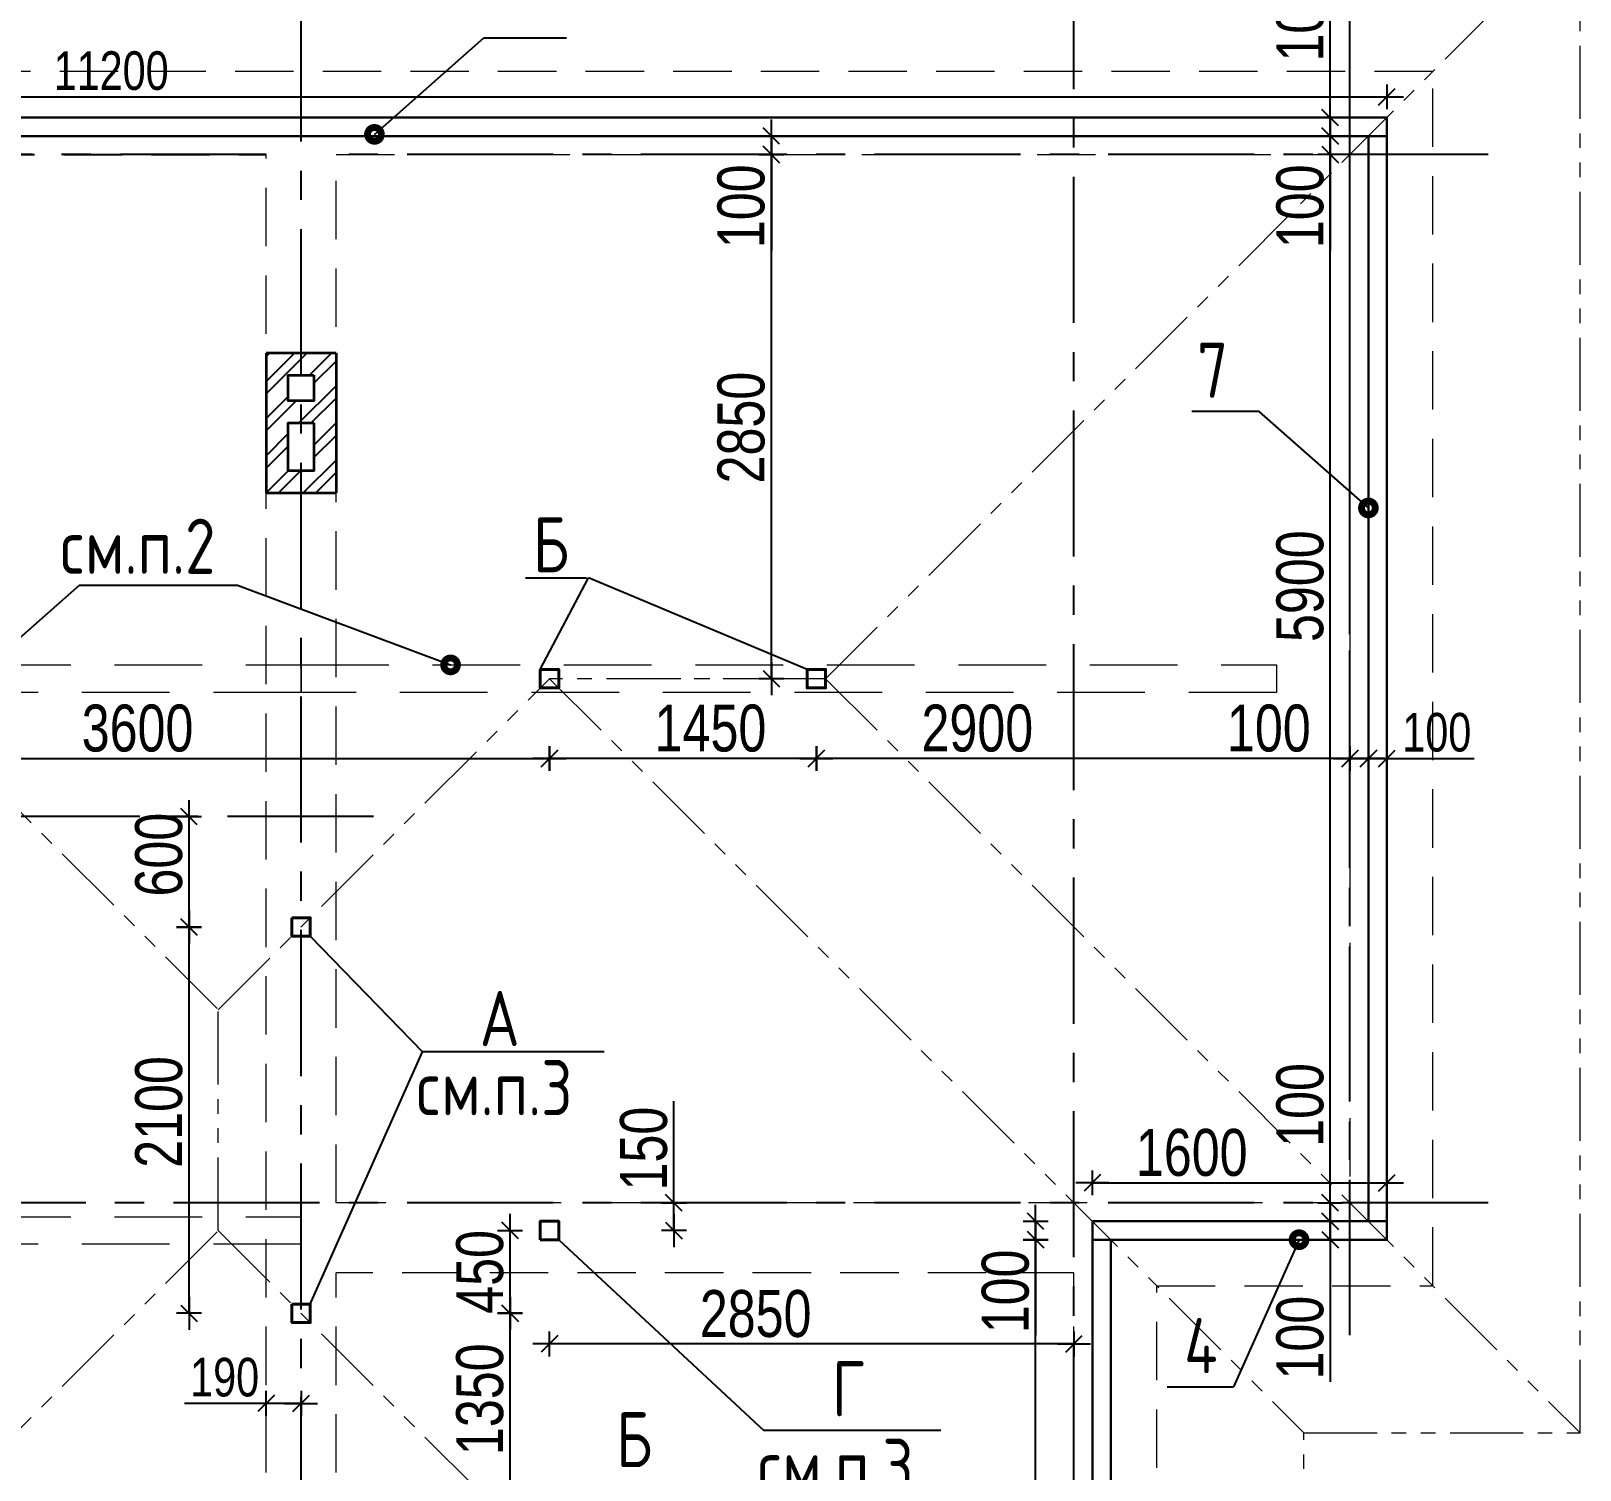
# Model space of a CAD drawing. Extents: x -12289450 to -10763036, y -7834513 to -6150123.
# Drawn here: x -11025857 to -11017439, y -7684269 to -7676446 of the extents above; entities that cross this region are included whole.
import ezdxf

# ---------------------------------------------------------------- set-up
doc = ezdxf.new("R2010")
doc.units = 0
doc.header["$LTSCALE"] = 25
doc.header["$PDMODE"] = 35
for name, pattern in [('CENTER', [50.8, 31.75, -6.35, 6.35, -6.35]), ('HIDDEN', [9.525, 6.35, -3.175]), ('HIDDEN2', [4.7625, 3.175, -1.5875]), ('PHANTOM2', [31.75, 15.875, -3.175, 3.175, -3.175, 3.175, -3.175])]:
    doc.linetypes.add(name, pattern=pattern)
doc.layers.get('DefPoints').update_dxf_attribs({"color": 10, "lineweight": 30})
for name, color, linetype in [('001-ПЕРЕГОРОДКИ', 5, 'Continuous'), ('005-РАЗМЕРЫ', 252, 'Continuous'), ('008-ШТРИХОВКА', 252, 'Continuous'), ('014-ОСИ', 251, 'CENTER'), ('Крыши', 7, 'Continuous'), ('Примечания', 7, 'Continuous')]:
    doc.layers.add(name, color=color, linetype=linetype)
doc.layers.add('СТЕНЫ', color=5, linetype='Continuous', lineweight=40)
doc.layers.add('тонкий', color=114, linetype='Continuous', lineweight=20)
doc.styles.add('GOST 2.304', font='cs_gost2304.shx')
doc.styles.add('TXT0', font='txt', dxfattribs={"width": 0.8})
doc.dimstyles.new('Копия(5) РАЗМЕРЫ', dxfattribs={"dimscale": 30, "dimtxt": 7, "dimasz": 0.15, "dimexe": 0, "dimexo": 0, "dimgap": 1.2, "dimtad": 1, "dimdec": 0, "dimzin": 0, "dimdsep": 46, "dimtxsty": 'TXT0', "dimblk1": 'A8MITTA', "dimblk2": 'A8MITTA', "dimsah": 1, "dimcen": 2, "dimse1": 1, "dimse2": 1, "dimadec": 0, "dimazin": 0, "dimtp": 6, "dimtm": 6, "dimtfac": 1, "dimtdec": 0, "dimtofl": 0, "dimtmove": 0, "dimatfit": 3, "dimldrblk": 'A8MITTA', "dimfxl": 0, "dimtolj": 1, "dimtzin": 0, "dimarcsym": 0})
doc.dimstyles.new('РАЗМЕРЫ', dxfattribs={"dimscale": 30, "dimtxt": 8.5, "dimasz": 0.15, "dimexe": 0, "dimexo": 0, "dimgap": 1.2, "dimtad": 1, "dimdec": 0, "dimzin": 0, "dimdsep": 46, "dimtxsty": 'TXT0', "dimblk1": 'A8MITTA', "dimblk2": 'A8MITTA', "dimsah": 1, "dimcen": 2, "dimse1": 1, "dimse2": 1, "dimadec": 0, "dimazin": 0, "dimtp": 6, "dimtm": 6, "dimtfac": 1, "dimtdec": 0, "dimtofl": 0, "dimtmove": 0, "dimatfit": 3, "dimldrblk": 'A8MITTA', "dimfxl": 0, "dimtolj": 1, "dimtzin": 0, "dimarcsym": 0})

# ---------------------------------------------------------------- blocks, each defined once
blk = doc.blocks.new('A8MITTA', base_point=(3180, 3140))
for p, q in [((3170, 3130), (3190, 3150)), ((3180, 3155), (3180, 3125)), ((3160, 3140), (3200, 3140))]:
    blk.add_line(p, q)
blk = doc.blocks.new('*D725')
at = {"layer": '005-РАЗМЕРЫ', "color": 0, "lineweight": -2, "ltscale": 1.2, "transparency": 16777216}
blk.add_line((-11024998.1, -7681312.7), (-11024998.1, -7680721.7), dxfattribs=at)
at = {"layer": 'DefPoints', "color": 0, "ltscale": 1.2, "transparency": 16777216}
for p in [(-11024998.1, -7680717.2), (-11024656.3, -7680717.2), (-11024706.3, -7681317.2)]:
    blk.add_point(p, dxfattribs=at)
at = {"layer": '005-РАЗМЕРЫ', "color": 0, "lineweight": -2, "ltscale": 1.2, "transparency": 16777216, "xscale": 4.5, "yscale": 4.5, "zscale": 4.5}
for p, rotation in [((-11024998.1, -7680717.2), 90), ((-11024998.1, -7681317.2), 270)]:
    blk.add_blockref('A8MITTA', p, dxfattribs=dict(at, rotation=rotation))
at = {"layer": '005-РАЗМЕРЫ', "color": 0, "ltscale": 1.2, "transparency": 16777216, "insert": (-11025161.6, -7680923.9), "char_height": 255, "attachment_point": 5, "rotation": 90, "style": 'TXT0'}
blk.add_mtext('\\A1;600', dxfattribs=at)
blk = doc.blocks.new('*D726')
at = {"layer": '005-РАЗМЕРЫ', "color": 0, "lineweight": -2, "ltscale": 1.2, "transparency": 16777216}
blk.add_line((-11021593.8, -7680400.8), (-11023034.8, -7680400.8), dxfattribs=at)
at = {"layer": 'DefPoints', "color": 0, "ltscale": 1.2, "transparency": 16777216}
for p in [(-11023039.3, -7680017.2), (-11021589.3, -7680017.2), (-11023039.3, -7680400.8)]:
    blk.add_point(p, dxfattribs=at)
at = {"layer": '005-РАЗМЕРЫ', "color": 0, "lineweight": -2, "ltscale": 1.2, "transparency": 16777216, "xscale": 4.5, "yscale": 4.5, "zscale": 4.5, "rotation": 180}
blk.add_blockref('A8MITTA', (-11023039.3, -7680400.8), dxfattribs=at)
at = {"layer": '005-РАЗМЕРЫ', "color": 0, "lineweight": -2, "ltscale": 1.2, "transparency": 16777216, "xscale": 4.5, "yscale": 4.5, "zscale": 4.5}
blk.add_blockref('A8MITTA', (-11021589.3, -7680400.8), dxfattribs=at)
at = {"layer": '005-РАЗМЕРЫ', "color": 0, "ltscale": 1.2, "transparency": 16777216, "insert": (-11022164.5, -7680237.3), "char_height": 255, "attachment_point": 5, "style": 'TXT0'}
blk.add_mtext('\\A1;1450', dxfattribs=at)
blk = doc.blocks.new('*D727')
at = {"layer": '005-РАЗМЕРЫ', "color": 0, "lineweight": -2, "ltscale": 1.2, "transparency": 16777216}
blk.add_line((-11024998.1, -7683412.7), (-11024998.1, -7681321.7), dxfattribs=at)
at = {"layer": 'DefPoints', "color": 0, "ltscale": 1.2, "transparency": 16777216}
for p in [(-11024998.1, -7681317.2), (-11024606.3, -7681317.2), (-11024606.3, -7683417.2)]:
    blk.add_point(p, dxfattribs=at)
at = {"layer": '005-РАЗМЕРЫ', "color": 0, "lineweight": -2, "ltscale": 1.2, "transparency": 16777216, "xscale": 4.5, "yscale": 4.5, "zscale": 4.5}
for p, rotation in [((-11024998.1, -7681317.2), 90), ((-11024998.1, -7683417.2), 270)]:
    blk.add_blockref('A8MITTA', p, dxfattribs=dict(at, rotation=rotation))
at = {"layer": '005-РАЗМЕРЫ', "color": 0, "ltscale": 1.2, "transparency": 16777216, "insert": (-11025161.6, -7682322.9), "char_height": 255, "attachment_point": 5, "rotation": 90, "style": 'TXT0'}
blk.add_mtext('\\A1;2100', dxfattribs=at)
blk = doc.blocks.new('*D730')
at = {"layer": '005-РАЗМЕРЫ', "color": 0, "lineweight": -2, "ltscale": 1.2, "transparency": 16777216}
blk.add_line((-11021833.8, -7679962.7), (-11021833.8, -7677121.7), dxfattribs=at)
at = {"layer": 'DefPoints', "color": 0, "ltscale": 1.2, "transparency": 16777216}
for p in [(-11021833.8, -7677117.2), (-11021711.8, -7677117.2), (-11021711.8, -7679967.2)]:
    blk.add_point(p, dxfattribs=at)
at = {"layer": '005-РАЗМЕРЫ', "color": 0, "lineweight": -2, "ltscale": 1.2, "transparency": 16777216, "xscale": 4.5, "yscale": 4.5, "zscale": 4.5}
for p, rotation in [((-11021833.8, -7677117.2), 90), ((-11021833.8, -7679967.2), 270)]:
    blk.add_blockref('A8MITTA', p, dxfattribs=dict(at, rotation=rotation))
at = {"layer": '005-РАЗМЕРЫ', "color": 0, "ltscale": 1.2, "transparency": 16777216, "insert": (-11021997.3, -7678602.2), "char_height": 255, "attachment_point": 5, "rotation": 90, "style": 'TXT0'}
blk.add_mtext('\\A1;2850', dxfattribs=at)
blk = doc.blocks.new('*D750')
at = {"layer": '005-РАЗМЕРЫ', "color": 0, "lineweight": -2, "ltscale": 1.2, "transparency": 16777216}
blk.add_line((-11018693.8, -7680400.8), (-11021584.8, -7680400.8), dxfattribs=at)
at = {"layer": 'DefPoints', "color": 0, "ltscale": 1.2, "transparency": 16777216}
for p in [(-11021589.3, -7680017.2), (-11018689.3, -7680017.2), (-11021589.3, -7680400.8)]:
    blk.add_point(p, dxfattribs=at)
at = {"layer": '005-РАЗМЕРЫ', "color": 0, "lineweight": -2, "ltscale": 1.2, "transparency": 16777216, "xscale": 4.5, "yscale": 4.5, "zscale": 4.5, "rotation": 180}
blk.add_blockref('A8MITTA', (-11021589.3, -7680400.8), dxfattribs=at)
at = {"layer": '005-РАЗМЕРЫ', "color": 0, "lineweight": -2, "ltscale": 1.2, "transparency": 16777216, "xscale": 4.5, "yscale": 4.5, "zscale": 4.5}
blk.add_blockref('A8MITTA', (-11018689.3, -7680400.8), dxfattribs=at)
at = {"layer": '005-РАЗМЕРЫ', "color": 0, "ltscale": 1.2, "transparency": 16777216, "insert": (-11020714.5, -7680237.3), "char_height": 255, "attachment_point": 5, "style": 'TXT0'}
blk.add_mtext('\\A1;2900', dxfattribs=at)
blk = doc.blocks.new('*D752')
at = {"layer": '005-РАЗМЕРЫ', "color": 0, "lineweight": -2, "ltscale": 1.2, "transparency": 16777216}
for p, q in [((-11024579.3, -7683906.8), (-11025022.6, -7683906.8)), ((-11024393.8, -7683906.8), (-11024574.8, -7683906.8))]:
    blk.add_line(p, q, dxfattribs=at)
at = {"layer": 'DefPoints', "color": 0, "ltscale": 1.2, "transparency": 16777216}
for p in [(-11024579.3, -7683467.2), (-11024389.3, -7683467.2), (-11024579.3, -7683906.8)]:
    blk.add_point(p, dxfattribs=at)
at = {"layer": '005-РАЗМЕРЫ', "color": 0, "lineweight": -2, "ltscale": 1.2, "transparency": 16777216, "xscale": 4.5, "yscale": 4.5, "zscale": 4.5, "rotation": 180}
blk.add_blockref('A8MITTA', (-11024579.3, -7683906.8), dxfattribs=at)
at = {"layer": '005-РАЗМЕРЫ', "color": 0, "lineweight": -2, "ltscale": 1.2, "transparency": 16777216, "xscale": 4.5, "yscale": 4.5, "zscale": 4.5}
blk.add_blockref('A8MITTA', (-11024389.3, -7683906.8), dxfattribs=at)
at = {"layer": '005-РАЗМЕРЫ', "color": 0, "ltscale": 1.2, "transparency": 16777216, "insert": (-11024804.6, -7683765.8), "char_height": 210, "attachment_point": 5, "style": 'TXT0'}
blk.add_mtext('\\A1;190', dxfattribs=at)
blk = doc.blocks.new('*D755')
at = {"layer": '005-РАЗМЕРЫ', "color": 0, "lineweight": -2, "ltscale": 1.2, "transparency": 16777216}
blk.add_line((-11029684.8, -7676803.9), (-11018493.8, -7676803.9), dxfattribs=at)
at = {"layer": 'DefPoints', "color": 0, "ltscale": 1.2, "transparency": 16777216}
for p in [(-11018489.3, -7676803.9), (-11029689.3, -7677217.6), (-11018489.3, -7677217.6)]:
    blk.add_point(p, dxfattribs=at)
at = {"layer": '005-РАЗМЕРЫ', "color": 0, "lineweight": -2, "ltscale": 1.2, "transparency": 16777216, "xscale": 4.5, "yscale": 4.5, "zscale": 4.5, "rotation": 180}
blk.add_blockref('A8MITTA', (-11029689.3, -7676803.9), dxfattribs=at)
at = {"layer": '005-РАЗМЕРЫ', "color": 0, "lineweight": -2, "ltscale": 1.2, "transparency": 16777216, "xscale": 4.5, "yscale": 4.5, "zscale": 4.5}
blk.add_blockref('A8MITTA', (-11018489.3, -7676803.9), dxfattribs=at)
at = {"layer": '005-РАЗМЕРЫ', "color": 0, "ltscale": 1.2, "transparency": 16777216, "insert": (-11025421.2, -7676662.9), "char_height": 210, "attachment_point": 5, "style": 'TXT0'}
blk.add_mtext('\\A1;11200', dxfattribs=at)
blk = doc.blocks.new('*D770')
at = {"layer": '005-РАЗМЕРЫ', "color": 0, "lineweight": -2, "ltscale": 1.2, "transparency": 16777216}
blk.add_line((-11020397.5, -7687712.7), (-11020397.5, -7683021.7), dxfattribs=at)
at = {"layer": 'DefPoints', "color": 0, "ltscale": 1.2, "transparency": 16777216}
for p in [(-11020397.5, -7683017.2), (-11019989.3, -7683017.2), (-11019989.3, -7687717.2)]:
    blk.add_point(p, dxfattribs=at)
at = {"layer": '005-РАЗМЕРЫ', "color": 0, "lineweight": -2, "ltscale": 1.2, "transparency": 16777216, "xscale": 4.5, "yscale": 4.5, "zscale": 4.5}
for p, rotation in [((-11020397.5, -7683017.2), 90), ((-11020397.5, -7687717.2), 270)]:
    blk.add_blockref('A8MITTA', p, dxfattribs=dict(at, rotation=rotation))
at = {"layer": '005-РАЗМЕРЫ', "color": 0, "ltscale": 1.2, "transparency": 16777216, "insert": (-11020561, -7686579.1), "char_height": 255, "attachment_point": 5, "rotation": 90, "style": 'TXT0'}
blk.add_mtext('\\A1;4700', dxfattribs=at)
blk = doc.blocks.new('*D771')
at = {"layer": '005-РАЗМЕРЫ', "color": 0, "lineweight": -2, "ltscale": 1.2, "transparency": 16777216}
for p, q in [((-11020397.5, -7682921.7), (-11020397.5, -7683012.7)), ((-11020397.5, -7683017.2), (-11020397.5, -7683538.3))]:
    blk.add_line(p, q, dxfattribs=at)
at = {"layer": 'DefPoints', "color": 0, "ltscale": 1.2, "transparency": 16777216}
for p in [(-11020537.3, -7682917.2), (-11020397.5, -7682917.2), (-11020537.3, -7683017.2)]:
    blk.add_point(p, dxfattribs=at)
at = {"layer": '005-РАЗМЕРЫ', "color": 0, "lineweight": -2, "ltscale": 1.2, "transparency": 16777216, "xscale": 4.5, "yscale": 4.5, "zscale": 4.5}
for p, rotation in [((-11020397.5, -7682917.2), 90), ((-11020397.5, -7683017.2), 270)]:
    blk.add_blockref('A8MITTA', p, dxfattribs=dict(at, rotation=rotation))
at = {"layer": '005-РАЗМЕРЫ', "color": 0, "ltscale": 1.2, "transparency": 16777216, "insert": (-11020561, -7683298.3), "char_height": 255, "attachment_point": 5, "rotation": 90, "style": 'TXT0'}
blk.add_mtext('\\A1;100', dxfattribs=at)
blk = doc.blocks.new('*D772')
at = {"layer": '005-РАЗМЕРЫ', "color": 0, "lineweight": -2, "ltscale": 1.2, "transparency": 16777216}
blk.add_line((-11020084.8, -7682707.8), (-11018493.8, -7682707.8), dxfattribs=at)
at = {"layer": 'DefPoints', "color": 0, "ltscale": 1.2, "transparency": 16777216}
for p in [(-11018489.3, -7682707.8), (-11020089.3, -7682917.2), (-11018489.3, -7682917.2)]:
    blk.add_point(p, dxfattribs=at)
at = {"layer": '005-РАЗМЕРЫ', "color": 0, "lineweight": -2, "ltscale": 1.2, "transparency": 16777216, "xscale": 4.5, "yscale": 4.5, "zscale": 4.5, "rotation": 180}
blk.add_blockref('A8MITTA', (-11020089.3, -7682707.8), dxfattribs=at)
at = {"layer": '005-РАЗМЕРЫ', "color": 0, "lineweight": -2, "ltscale": 1.2, "transparency": 16777216, "xscale": 4.5, "yscale": 4.5, "zscale": 4.5}
blk.add_blockref('A8MITTA', (-11018489.3, -7682707.8), dxfattribs=at)
at = {"layer": '005-РАЗМЕРЫ', "color": 0, "ltscale": 1.2, "transparency": 16777216, "insert": (-11019549.2, -7682544.3), "char_height": 255, "attachment_point": 5, "style": 'TXT0'}
blk.add_mtext('\\A1;1600', dxfattribs=at)
blk = doc.blocks.new('*D773')
at = {"layer": '005-РАЗМЕРЫ', "color": 0, "lineweight": -2, "ltscale": 1.2, "transparency": 16777216}
for p, q in [((-11018796.7, -7682817.2), (-11018796.7, -7682044.7)), ((-11018796.7, -7682912.7), (-11018796.7, -7682821.7))]:
    blk.add_line(p, q, dxfattribs=at)
at = {"layer": 'DefPoints', "color": 0, "ltscale": 1.2, "transparency": 16777216}
for p in [(-11018905.2, -7682817.2), (-11018796.7, -7682817.2), (-11018905.2, -7682917.2)]:
    blk.add_point(p, dxfattribs=at)
at = {"layer": '005-РАЗМЕРЫ', "color": 0, "lineweight": -2, "ltscale": 1.2, "transparency": 16777216, "xscale": 4.5, "yscale": 4.5, "zscale": 4.5}
for p, rotation in [((-11018796.7, -7682817.2), 90), ((-11018796.7, -7682917.2), 270)]:
    blk.add_blockref('A8MITTA', p, dxfattribs=dict(at, rotation=rotation))
at = {"layer": '005-РАЗМЕРЫ', "color": 0, "ltscale": 1.2, "transparency": 16777216, "insert": (-11018960.2, -7682284.7), "char_height": 255, "attachment_point": 5, "rotation": 90, "style": 'TXT0'}
blk.add_mtext('\\A1;100', dxfattribs=at)
blk = doc.blocks.new('*D774')
at = {"layer": '005-РАЗМЕРЫ', "color": 0, "lineweight": -2, "ltscale": 1.2, "transparency": 16777216}
for p, q in [((-11018796.7, -7682921.7), (-11018796.7, -7683012.7)), ((-11018796.7, -7683017.2), (-11018796.7, -7683789.7))]:
    blk.add_line(p, q, dxfattribs=at)
at = {"layer": 'DefPoints', "color": 0, "ltscale": 1.2, "transparency": 16777216}
for p in [(-11018905.2, -7682917.2), (-11018905.2, -7683017.2), (-11018796.7, -7683017.2)]:
    blk.add_point(p, dxfattribs=at)
at = {"layer": '005-РАЗМЕРЫ', "color": 0, "lineweight": -2, "ltscale": 1.2, "transparency": 16777216, "xscale": 4.5, "yscale": 4.5, "zscale": 4.5}
for p, rotation in [((-11018796.7, -7682917.2), 90), ((-11018796.7, -7683017.2), 270)]:
    blk.add_blockref('A8MITTA', p, dxfattribs=dict(at, rotation=rotation))
at = {"layer": '005-РАЗМЕРЫ', "color": 0, "ltscale": 1.2, "transparency": 16777216, "insert": (-11018960.2, -7683549.7), "char_height": 255, "attachment_point": 5, "rotation": 90, "style": 'TXT0'}
blk.add_mtext('\\A1;100', dxfattribs=at)
blk = doc.blocks.new('*D775')
at = {"layer": '005-РАЗМЕРЫ', "color": 0, "lineweight": -2, "ltscale": 1.2, "transparency": 16777216}
blk.add_line((-11018796.7, -7682912.7), (-11018796.7, -7677021.7), dxfattribs=at)
at = {"layer": 'DefPoints', "color": 0, "ltscale": 1.2, "transparency": 16777216}
for p in [(-11018796.7, -7677017.2), (-11018589.3, -7677017.2), (-11018589.3, -7682917.2)]:
    blk.add_point(p, dxfattribs=at)
at = {"layer": '005-РАЗМЕРЫ', "color": 0, "lineweight": -2, "ltscale": 1.2, "transparency": 16777216, "xscale": 4.5, "yscale": 4.5, "zscale": 4.5}
for p, rotation in [((-11018796.7, -7677017.2), 90), ((-11018796.7, -7682917.2), 270)]:
    blk.add_blockref('A8MITTA', p, dxfattribs=dict(at, rotation=rotation))
at = {"layer": '005-РАЗМЕРЫ', "color": 0, "ltscale": 1.2, "transparency": 16777216, "insert": (-11018960.2, -7679464.3), "char_height": 255, "attachment_point": 5, "rotation": 90, "style": 'TXT0'}
blk.add_mtext('\\A1;5900', dxfattribs=at)
blk = doc.blocks.new('*D777')
at = {"layer": '005-РАЗМЕРЫ', "color": 0, "lineweight": -2, "ltscale": 1.2, "transparency": 16777216}
for p, q in [((-11018796.7, -7677021.7), (-11018796.7, -7677112.7)), ((-11018796.7, -7677117.2), (-11018796.7, -7677639.1))]:
    blk.add_line(p, q, dxfattribs=at)
at = {"layer": 'DefPoints', "color": 0, "ltscale": 1.2, "transparency": 16777216}
for p in [(-11018905.2, -7677017.2), (-11018905.2, -7677117.2), (-11018796.7, -7677117.2)]:
    blk.add_point(p, dxfattribs=at)
at = {"layer": '005-РАЗМЕРЫ', "color": 0, "lineweight": -2, "ltscale": 1.2, "transparency": 16777216, "xscale": 4.5, "yscale": 4.5, "zscale": 4.5}
for p, rotation in [((-11018796.7, -7677017.2), 90), ((-11018796.7, -7677117.2), 270)]:
    blk.add_blockref('A8MITTA', p, dxfattribs=dict(at, rotation=rotation))
at = {"layer": '005-РАЗМЕРЫ', "color": 0, "ltscale": 1.2, "transparency": 16777216, "insert": (-11018960.2, -7677399.1), "char_height": 255, "attachment_point": 5, "rotation": 90, "style": 'TXT0'}
blk.add_mtext('\\A1;100', dxfattribs=at)
blk = doc.blocks.new('*D776')
at = {"layer": '005-РАЗМЕРЫ', "color": 0, "lineweight": -2, "ltscale": 1.2, "transparency": 16777216}
for p, q in [((-11018796.7, -7676917.2), (-11018796.7, -7676144.7)), ((-11018796.7, -7677012.7), (-11018796.7, -7676921.7))]:
    blk.add_line(p, q, dxfattribs=at)
at = {"layer": 'DefPoints', "color": 0, "ltscale": 1.2, "transparency": 16777216}
for p in [(-11018905.2, -7676917.2), (-11018796.7, -7676917.2), (-11018905.2, -7677017.2)]:
    blk.add_point(p, dxfattribs=at)
at = {"layer": '005-РАЗМЕРЫ', "color": 0, "lineweight": -2, "ltscale": 1.2, "transparency": 16777216, "xscale": 4.5, "yscale": 4.5, "zscale": 4.5}
for p, rotation in [((-11018796.7, -7676917.2), 90), ((-11018796.7, -7677017.2), 270)]:
    blk.add_blockref('A8MITTA', p, dxfattribs=dict(at, rotation=rotation))
at = {"layer": '005-РАЗМЕРЫ', "color": 0, "ltscale": 1.2, "transparency": 16777216, "insert": (-11018960.2, -7676384.7), "char_height": 255, "attachment_point": 5, "rotation": 90, "style": 'TXT0'}
blk.add_mtext('\\A1;100', dxfattribs=at)
blk = doc.blocks.new('*D778')
at = {"layer": '005-РАЗМЕРЫ', "color": 0, "lineweight": -2, "ltscale": 1.2, "transparency": 16777216}
for p, q in [((-11018689.3, -7680400.8), (-11019370.2, -7680400.8)), ((-11018593.8, -7680400.8), (-11018684.8, -7680400.8))]:
    blk.add_line(p, q, dxfattribs=at)
at = {"layer": 'DefPoints', "color": 0, "ltscale": 1.2, "transparency": 16777216}
for p in [(-11018689.3, -7680251.8), (-11018589.3, -7680251.8), (-11018589.3, -7680400.8)]:
    blk.add_point(p, dxfattribs=at)
at = {"layer": '005-РАЗМЕРЫ', "color": 0, "lineweight": -2, "ltscale": 1.2, "transparency": 16777216, "xscale": 4.5, "yscale": 4.5, "zscale": 4.5, "rotation": 180}
blk.add_blockref('A8MITTA', (-11018689.3, -7680400.8), dxfattribs=at)
at = {"layer": '005-РАЗМЕРЫ', "color": 0, "lineweight": -2, "ltscale": 1.2, "transparency": 16777216, "xscale": 4.5, "yscale": 4.5, "zscale": 4.5}
blk.add_blockref('A8MITTA', (-11018589.3, -7680400.8), dxfattribs=at)
at = {"layer": '005-РАЗМЕРЫ', "color": 0, "ltscale": 1.2, "transparency": 16777216, "insert": (-11019130.2, -7680237.3), "char_height": 255, "attachment_point": 5, "style": 'TXT0'}
blk.add_mtext('\\A1;100', dxfattribs=at)
blk = doc.blocks.new('*D779')
at = {"layer": '005-РАЗМЕРЫ', "color": 0, "lineweight": -2, "ltscale": 1.2, "transparency": 16777216}
for p, q in [((-11018584.8, -7680400.8), (-11018493.8, -7680400.8)), ((-11018489.3, -7680400.8), (-11018013.7, -7680400.8))]:
    blk.add_line(p, q, dxfattribs=at)
at = {"layer": 'DefPoints', "color": 0, "ltscale": 1.2, "transparency": 16777216}
for p in [(-11018589.3, -7680251.8), (-11018489.3, -7680251.8), (-11018589.3, -7680400.8)]:
    blk.add_point(p, dxfattribs=at)
at = {"layer": '005-РАЗМЕРЫ', "color": 0, "lineweight": -2, "ltscale": 1.2, "transparency": 16777216, "xscale": 4.5, "yscale": 4.5, "zscale": 4.5, "rotation": 180}
blk.add_blockref('A8MITTA', (-11018589.3, -7680400.8), dxfattribs=at)
at = {"layer": '005-РАЗМЕРЫ', "color": 0, "lineweight": -2, "ltscale": 1.2, "transparency": 16777216, "xscale": 4.5, "yscale": 4.5, "zscale": 4.5}
blk.add_blockref('A8MITTA', (-11018489.3, -7680400.8), dxfattribs=at)
at = {"layer": '005-РАЗМЕРЫ', "color": 0, "ltscale": 1.2, "transparency": 16777216, "insert": (-11018217.7, -7680259.8), "char_height": 210, "attachment_point": 5, "style": 'TXT0'}
blk.add_mtext('\\A1;100', dxfattribs=at)
blk = doc.blocks.new('*D780')
at = {"layer": '005-РАЗМЕРЫ', "color": 0, "lineweight": -2, "ltscale": 1.2, "transparency": 16777216}
for p, q in [((-11021833.8, -7677021.7), (-11021833.8, -7677112.7)), ((-11021833.8, -7677117.2), (-11021833.8, -7677639.1))]:
    blk.add_line(p, q, dxfattribs=at)
at = {"layer": 'DefPoints', "color": 0, "ltscale": 1.2, "transparency": 16777216}
for p in [(-11021942.2, -7677017.2), (-11021942.2, -7677117.2), (-11021833.8, -7677117.2)]:
    blk.add_point(p, dxfattribs=at)
at = {"layer": '005-РАЗМЕРЫ', "color": 0, "lineweight": -2, "ltscale": 1.2, "transparency": 16777216, "xscale": 4.5, "yscale": 4.5, "zscale": 4.5}
for p, rotation in [((-11021833.8, -7677017.2), 90), ((-11021833.8, -7677117.2), 270)]:
    blk.add_blockref('A8MITTA', p, dxfattribs=dict(at, rotation=rotation))
at = {"layer": '005-РАЗМЕРЫ', "color": 0, "ltscale": 1.2, "transparency": 16777216, "insert": (-11021997.3, -7677399.1), "char_height": 255, "attachment_point": 5, "rotation": 90, "style": 'TXT0'}
blk.add_mtext('\\A1;100', dxfattribs=at)
blk = doc.blocks.new('*D786')
at = {"layer": '005-РАЗМЕРЫ', "color": 0, "lineweight": -2, "ltscale": 1.2, "transparency": 16777216}
blk.add_line((-11023253.7, -7684762.7), (-11023253.7, -7683421.7), dxfattribs=at)
at = {"layer": 'DefPoints', "color": 0, "ltscale": 1.2, "transparency": 16777216}
for p in [(-11024339.3, -7683417.2), (-11023253.7, -7683417.2), (-11023321.2, -7684767.2)]:
    blk.add_point(p, dxfattribs=at)
at = {"layer": '005-РАЗМЕРЫ', "color": 0, "lineweight": -2, "ltscale": 1.2, "transparency": 16777216, "xscale": 4.5, "yscale": 4.5, "zscale": 4.5}
for p, rotation in [((-11023253.7, -7683417.2), 90), ((-11023253.7, -7684767.2), 270)]:
    blk.add_blockref('A8MITTA', p, dxfattribs=dict(at, rotation=rotation))
at = {"layer": '005-РАЗМЕРЫ', "color": 0, "ltscale": 1.2, "transparency": 16777216, "insert": (-11023417.2, -7683884.3), "char_height": 255, "attachment_point": 5, "rotation": 90, "style": 'TXT0'}
blk.add_mtext('\\A1;1350', dxfattribs=at)
blk = doc.blocks.new('*D787')
at = {"layer": '005-РАЗМЕРЫ', "color": 0, "lineweight": -2, "ltscale": 1.2, "transparency": 16777216}
blk.add_line((-11026634.8, -7680400.8), (-11023043.8, -7680400.8), dxfattribs=at)
at = {"layer": 'DefPoints', "color": 0, "ltscale": 1.2, "transparency": 16777216}
for p in [(-11026639.3, -7680017.2), (-11023039.3, -7680017.2), (-11023039.3, -7680400.8)]:
    blk.add_point(p, dxfattribs=at)
at = {"layer": '005-РАЗМЕРЫ', "color": 0, "lineweight": -2, "ltscale": 1.2, "transparency": 16777216, "xscale": 4.5, "yscale": 4.5, "zscale": 4.5, "rotation": 180}
blk.add_blockref('A8MITTA', (-11026639.3, -7680400.8), dxfattribs=at)
at = {"layer": '005-РАЗМЕРЫ', "color": 0, "lineweight": -2, "ltscale": 1.2, "transparency": 16777216, "xscale": 4.5, "yscale": 4.5, "zscale": 4.5}
blk.add_blockref('A8MITTA', (-11023039.3, -7680400.8), dxfattribs=at)
at = {"layer": '005-РАЗМЕРЫ', "color": 0, "ltscale": 1.2, "transparency": 16777216, "insert": (-11025278, -7680237.3), "char_height": 255, "attachment_point": 5, "style": 'TXT0'}
blk.add_mtext('\\A1;3600', dxfattribs=at)
blk = doc.blocks.new('*D790')
at = {"layer": '005-РАЗМЕРЫ', "color": 0, "lineweight": -2, "ltscale": 1.2, "transparency": 16777216}
blk.add_line((-11023253.7, -7683412.7), (-11023253.7, -7682971.7), dxfattribs=at)
at = {"layer": 'DefPoints', "color": 0, "ltscale": 1.2, "transparency": 16777216}
for p in [(-11023253.7, -7682967.2), (-11023089.3, -7682967.2), (-11023186.2, -7683417.2)]:
    blk.add_point(p, dxfattribs=at)
at = {"layer": '005-РАЗМЕРЫ', "color": 0, "lineweight": -2, "ltscale": 1.2, "transparency": 16777216, "xscale": 4.5, "yscale": 4.5, "zscale": 4.5}
for p, rotation in [((-11023253.7, -7682967.2), 90), ((-11023253.7, -7683417.2), 270)]:
    blk.add_blockref('A8MITTA', p, dxfattribs=dict(at, rotation=rotation))
at = {"layer": '005-РАЗМЕРЫ', "color": 0, "ltscale": 1.2, "transparency": 16777216, "insert": (-11023417.2, -7683192.2), "char_height": 255, "attachment_point": 5, "rotation": 90, "style": 'TXT0'}
blk.add_mtext('\\A1;450', dxfattribs=at)
blk = doc.blocks.new('*D791')
at = {"layer": '005-РАЗМЕРЫ', "color": 0, "lineweight": -2, "ltscale": 1.2, "transparency": 16777216}
for p, q in [((-11022363.1, -7682817.2), (-11022363.1, -7682264.8)), ((-11022363.1, -7682962.7), (-11022363.1, -7682821.7))]:
    blk.add_line(p, q, dxfattribs=at)
at = {"layer": 'DefPoints', "color": 0, "ltscale": 1.2, "transparency": 16777216}
for p in [(-11022752.5, -7682817.2), (-11022363.1, -7682817.2), (-11022752.5, -7682967.2)]:
    blk.add_point(p, dxfattribs=at)
at = {"layer": '005-РАЗМЕРЫ', "color": 0, "lineweight": -2, "ltscale": 1.2, "transparency": 16777216, "xscale": 4.5, "yscale": 4.5, "zscale": 4.5}
for p, rotation in [((-11022363.1, -7682817.2), 90), ((-11022363.1, -7682967.2), 270)]:
    blk.add_blockref('A8MITTA', p, dxfattribs=dict(at, rotation=rotation))
at = {"layer": '005-РАЗМЕРЫ', "color": 0, "ltscale": 1.2, "transparency": 16777216, "insert": (-11022526.6, -7682521.8), "char_height": 255, "attachment_point": 5, "rotation": 90, "style": 'TXT0'}
blk.add_mtext('\\A1;150', dxfattribs=at)
blk = doc.blocks.new('*D792')
at = {"layer": '005-РАЗМЕРЫ', "color": 0, "lineweight": -2, "ltscale": 1.2, "transparency": 16777216}
blk.add_line((-11020193.8, -7683583.7), (-11023034.8, -7683583.7), dxfattribs=at)
at = {"layer": 'DefPoints', "color": 0, "ltscale": 1.2, "transparency": 16777216}
for p in [(-11023039.3, -7682972.3), (-11023039.3, -7683583.7), (-11020189.3, -7683583.7)]:
    blk.add_point(p, dxfattribs=at)
at = {"layer": '005-РАЗМЕРЫ', "color": 0, "lineweight": -2, "ltscale": 1.2, "transparency": 16777216, "xscale": 4.5, "yscale": 4.5, "zscale": 4.5, "rotation": 180}
blk.add_blockref('A8MITTA', (-11023039.3, -7683583.7), dxfattribs=at)
at = {"layer": '005-РАЗМЕРЫ', "color": 0, "lineweight": -2, "ltscale": 1.2, "transparency": 16777216, "xscale": 4.5, "yscale": 4.5, "zscale": 4.5}
blk.add_blockref('A8MITTA', (-11020189.3, -7683583.7), dxfattribs=at)
at = {"layer": '005-РАЗМЕРЫ', "color": 0, "ltscale": 1.2, "transparency": 16777216, "insert": (-11021919.1, -7683420.2), "char_height": 255, "attachment_point": 5, "style": 'TXT0'}
blk.add_mtext('\\A1;2850', dxfattribs=at)

msp = doc.modelspace()

# ---------------------------------------------------------------- hatches: boundary and pattern name
at = {"layer": '008-ШТРИХОВКА', "lineweight": 25, "ltscale": 4}
h = msp.add_hatch(dxfattribs=at)
h.set_pattern_fill('ANSI32', color=256, scale=15, style=0)
h.set_pattern_definition([(45, (-11024579.3, -7678957.22), (-101.028, 101.028), []), (45, (-11024511.95, -7678957.22), (-101.028, 101.028), [])])
h.paths.add_polyline_path([(-11024459.3, -7678457.2), (-11024459.3, -7678317.2), (-11024389.3, -7678317.2), (-11024389.3, -7678197.2), (-11024579.3, -7678197.2), (-11024579.3, -7678957.2), (-11024389.3, -7678957.2), (-11024389.3, -7678837.2), (-11024459.3, -7678837.2), (-11024459.3, -7678577.2), (-11024389.3, -7678577.2), (-11024389.3, -7678457.2)])
h.paths.add_polyline_path([(-11024319.3, -7678577.2), (-11024319.3, -7678837.2), (-11024389.3, -7678837.2), (-11024389.3, -7678957.2), (-11024199.3, -7678957.2), (-11024199.3, -7678197.2), (-11024389.3, -7678197.2), (-11024389.3, -7678317.2), (-11024319.3, -7678317.2), (-11024319.3, -7678457.2), (-11024389.3, -7678457.2), (-11024389.3, -7678577.2)])

# ---------------------------------------------------------------- linework, layer by layer
at = {"layer": '001-ПЕРЕГОРОДКИ', "color": 5, "linetype": 'HIDDEN2', "lineweight": 13, "ltscale": 4}
for p, q in [((-11018239.3, -7676667.2), (-11029939.3, -7676667.2)), ((-11018239.3, -7683267.2), (-11018239.3, -7676667.2)), ((-11018689.3, -7677117.2), (-11018689.3, -7682817.2)), ((-11018689.3, -7682817.2), (-11024199.3, -7682817.2)), ((-11019739.3, -7688067.2), (-11019739.3, -7683267.2)), ((-11019739.3, -7683267.2), (-11018239.3, -7683267.2))]:
    msp.add_line(p, q, dxfattribs=at)
at = {"layer": '001-ПЕРЕГОРОДКИ', "color": 5, "linetype": 'HIDDEN2', "lineweight": 25, "ltscale": 4}
msp.add_lwpolyline([(-11029489.3, -7677117.2), (-11024579.3, -7677117.2)], dxfattribs=at)
at = {"layer": '001-ПЕРЕГОРОДКИ', "color": 5, "linetype": 'HIDDEN2', "lineweight": 13, "ltscale": 4}
for points in [[(-11024579.3, -7687617.2), (-11024579.3, -7677117.2)], [(-11024199.3, -7682817.2), (-11024199.3, -7677117.2)], [(-11024199.3, -7677117.2), (-11018689.3, -7677117.2)], [(-11024199.3, -7687617.2), (-11024199.3, -7683197.2)], [(-11020189.3, -7683197.2), (-11024199.3, -7683197.2)], [(-11020189.3, -7687617.2), (-11020189.3, -7683197.2)]]:
    msp.add_lwpolyline(points, dxfattribs=at)
at = {"layer": '008-ШТРИХОВКА', "linetype": 'HIDDEN', "lineweight": 0, "ltscale": 3}
for points in [[(-11029689.3, -7679892.2), (-11024389.3, -7679892.2), (-11024389.3, -7680042.2), (-11029689.3, -7680042.2)], [(-11024389.3, -7679892.2), (-11019089.3, -7679892.2), (-11019089.3, -7680042.2), (-11024389.3, -7680042.2)], [(-11029689.3, -7682892.2), (-11024389.3, -7682892.2), (-11024389.3, -7683042.2), (-11029689.3, -7683042.2)]]:
    msp.add_lwpolyline(points, close=True, dxfattribs=at)
at = {"layer": '014-ОСИ'}
for p in [(-11018689.3, -7679567.2), (-11018689.3, -7683535.9)]:
    msp.add_line(p, (-11018689.3, -7674758.6), dxfattribs=at)
for points in [[(-11020189.3, -7688192.7), (-11020189.3, -7674658.6)], [(-11024389.3, -7688477.2), (-11024389.3, -7674758.6)], [(-11024579.3, -7677117.2), (-11033455.5, -7677117.2)], [(-11017939.3, -7677117.2), (-11024199.3, -7677117.2)], [(-11018689.3, -7683486.1), (-11018689.3, -7678997.2)], [(-11018689.3, -7680607.2), (-11018689.3, -7679307.2)], [(-11023995.7, -7680717.2), (-11033455.5, -7680717.2)], [(-11017939.3, -7682817.2), (-11033455.5, -7682817.2)]]:
    msp.add_lwpolyline(points, dxfattribs=at)
at = {"layer": 'Крыши', "color": 12, "linetype": 'PHANTOM2', "lineweight": 0}
for p, q in [((-11017439.3, -7684067.2), (-11017439.3, -7675867.2)), ((-11021691.3, -7679967.2), (-11022674.6, -7679967.2)), ((-11018939.3, -7688867.2), (-11018939.3, -7684067.2)), ((-11018939.3, -7684067.2), (-11017439.3, -7684067.2))]:
    msp.add_line(p, q, dxfattribs=at)
for points in [[(-11030739.3, -7675867.2), (-11024839.3, -7681767.2)], [(-11021539.3, -7679967.2), (-11017439.3, -7675867.2)], [(-11024839.3, -7681767.2), (-11023039.3, -7679967.2)], [(-11023039.3, -7679967.2), (-11018939.3, -7684067.2)], [(-11021539.3, -7679967.2), (-11023039.3, -7679967.2)], [(-11021539.3, -7679967.2), (-11017439.3, -7684067.2)], [(-11024839.3, -7682967.2), (-11024839.3, -7681767.2)], [(-11030739.3, -7688867.2), (-11024839.3, -7682967.2)], [(-11024839.3, -7682967.2), (-11018939.3, -7688867.2)]]:
    msp.add_lwpolyline(points, dxfattribs=at)
at = {"layer": 'Примечания', "ltscale": 3}
for p, q in [((-11023990.6, -7677008.1), (-11023396.7, -7676484)), ((-11023396.7, -7676484), (-11022946.7, -7676484)), ((-11019183.1, -7678514.9), (-11019549.6, -7678514.9)), ((-11018589.3, -7679039.1), (-11019183.1, -7678514.9)), ((-11023169.8, -7679419.7), (-11022838.6, -7679419.7)), ((-11023089.3, -7679917.2), (-11022826.9, -7679419.7)), ((-11021639.3, -7679917.2), (-11022826.9, -7679419.7)), ((-11025593.9, -7679459.2), (-11026084.3, -7679892.2)), ((-11025593.9, -7679459.2), (-11024734.2, -7679459.2)), ((-11024734.2, -7679459.2), (-11023577, -7679892.2)), ((-11024339.3, -7681367.2), (-11023728.8, -7681995.8)), ((-11024339.3, -7683367.2), (-11023728.8, -7681995.8)), ((-11022742.8, -7681995.8), (-11023728.8, -7681995.8)), ((-11022989.3, -7683017.2), (-11021874.9, -7684054.5)), ((-11018966.1, -7683017.2), (-11019321.6, -7683817.9)), ((-11019682, -7683817.9), (-11019321.6, -7683817.9)), ((-11020913.2, -7684054.5), (-11021874.9, -7684054.5))]:
    msp.add_line(p, q, dxfattribs=at)
at = {"layer": 'Примечания', "ltscale": 3, "const_width": 75}
for points in [[(-11024009.3, -7677008.1, -1), (-11023971.8, -7677008.1, -1)], [(-11018570.5, -7679039.1, 1), (-11018608, -7679039.1, 1)], [(-11023558.2, -7679892.2, 1), (-11023595.7, -7679892.2, 1)], [(-11018984.9, -7683017.2, -1), (-11018947.4, -7683017.2, -1)]]:
    msp.add_lwpolyline(points, format="xyb", close=True, dxfattribs=at)
at = {"layer": 'СТЕНЫ', "color": 1, "lineweight": 35, "ltscale": 4}
for p, q in [((-11024579.3, -7678197.2), (-11024579.3, -7678957.2)), ((-11024199.3, -7678197.2), (-11024579.3, -7678197.2)), ((-11024199.3, -7678197.2), (-11024199.3, -7678957.2)), ((-11024579.3, -7678957.2), (-11024199.3, -7678957.2))]:
    msp.add_line(p, q, dxfattribs=at)
for points in [[(-11024319.3, -7678317.2), (-11024319.3, -7678457.2), (-11024459.3, -7678457.2), (-11024459.3, -7678317.2)], [(-11024319.3, -7678577.2), (-11024319.3, -7678837.2), (-11024459.3, -7678837.2), (-11024459.3, -7678577.2)]]:
    msp.add_lwpolyline(points, close=True, dxfattribs=at)
at = {"layer": 'СТЕНЫ', "color": 1, "lineweight": 40, "ltscale": 3}
for points in [[(-11023089.3, -7679917.2), (-11022989.3, -7679917.2), (-11022989.3, -7680017.2), (-11023089.3, -7680017.2)], [(-11023089.3, -7679917.2), (-11022989.3, -7679917.2), (-11022989.3, -7680017.2), (-11023089.3, -7680017.2)], [(-11021639.3, -7679917.2), (-11021539.3, -7679917.2), (-11021539.3, -7680017.2), (-11021639.3, -7680017.2)], [(-11021639.3, -7679917.2), (-11021539.3, -7679917.2), (-11021539.3, -7680017.2), (-11021639.3, -7680017.2)], [(-11024439.3, -7681267.2), (-11024339.3, -7681267.2), (-11024339.3, -7681367.2), (-11024439.3, -7681367.2)], [(-11023089.3, -7683017.2), (-11022989.3, -7683017.2), (-11022989.3, -7682917.2), (-11023089.3, -7682917.2)], [(-11024439.3, -7683367.2), (-11024339.3, -7683367.2), (-11024339.3, -7683467.2), (-11024439.3, -7683467.2)]]:
    msp.add_lwpolyline(points, close=True, dxfattribs=at)
at = {"layer": 'тонкий', "color": 3, "lineweight": 30}
for p, q in [((-11018489.3, -7676917.2), (-11029689.3, -7676917.2)), ((-11018489.3, -7683017.2), (-11018489.3, -7676917.2)), ((-11018489.3, -7677017.2), (-11029689.3, -7677017.2)), ((-11018589.3, -7682917.2), (-11018589.3, -7677017.2)), ((-11020089.3, -7687717.2), (-11020089.3, -7682917.2)), ((-11020089.3, -7682917.2), (-11018489.3, -7682917.2)), ((-11020089.3, -7683017.2), (-11018489.3, -7683017.2)), ((-11019989.3, -7687817.2), (-11019989.3, -7683017.2))]:
    msp.add_line(p, q, dxfattribs=at)

# ---------------------------------------------------------------- texts
at = {"layer": 'Примечания', "ltscale": 3, "style": 'GOST 2.304'}
for s, rotation, p in [('7', 359.99996, (-11019520.6, -7678439.9)), ('cм.п.2', 0.00004, (-11025705.8, -7679397.4)), ('Б', 0.00004, (-11023130.4, -7679388.5)), ('А', 0.00004, (-11023418.5, -7681964.6)), ('cм.п.3', 0.00004, (-11023770.6, -7682340.5)), ('4', 0.00004, (-11019590.6, -7683742.9)), ('Г', 0.00004, (-11021504.6, -7683977)), ('Б', 0.00004, (-11022677.8, -7684253.7)), ('cм.п.3', 0.00004, (-11021916.7, -7684399.3))]:
    msp.add_text(s, height=300, rotation=rotation, dxfattribs=at).set_placement(p)

# ---------------------------------------------------------------- dimensions: what is measured, and where the dimension line sits
at = {"layer": '005-РАЗМЕРЫ', "ltscale": 1.2}
for base, p1, p2, angle, dimstyle, picture, middle in [((-11018796.7, -7676917.2), (-11018905.2, -7677017.2), (-11018905.2, -7676917.2), 90, 'РАЗМЕРЫ', '*D776', (-11018796.7, -7676384.7)), ((-11021833.8, -7677117.2), (-11021942.2, -7677017.2), (-11021942.2, -7677117.2), 270, 'РАЗМЕРЫ', '*D780', (-11021833.8, -7677399.1)), ((-11018796.7, -7677017.2), (-11018589.3, -7682917.2), (-11018589.3, -7677017.2), 90, 'РАЗМЕРЫ', '*D775', (-11018796.7, -7679464.3)), ((-11018796.7, -7677117.2), (-11018905.2, -7677017.2), (-11018905.2, -7677117.2), 270, 'РАЗМЕРЫ', '*D777', (-11018796.7, -7677399.1)), ((-11021833.8, -7677117.2), (-11021711.8, -7679967.2), (-11021711.8, -7677117.2), 90, 'РАЗМЕРЫ', '*D730', (-11021833.8, -7678602.2)), ((-11018589.3, -7680400.8), (-11018489.3, -7680251.8), (-11018589.3, -7680251.8), 180, 'Копия(5) РАЗМЕРЫ', '*D779', (-11018217.7, -7680400.8)), ((-11024998.1, -7680717.2), (-11024706.3, -7681317.2), (-11024656.3, -7680717.2), 90, 'РАЗМЕРЫ', '*D725', (-11024998.1, -7680923.9)), ((-11024998.1, -7681317.2), (-11024606.3, -7683417.2), (-11024606.3, -7681317.2), 90, 'РАЗМЕРЫ', '*D727', (-11024998.1, -7682322.9)), ((-11018796.7, -7682817.2), (-11018905.2, -7682917.2), (-11018905.2, -7682817.2), 90, 'РАЗМЕРЫ', '*D773', (-11018796.7, -7682284.7)), ((-11022363.1, -7682817.2), (-11022752.5, -7682967.2), (-11022752.5, -7682817.2), 90, 'РАЗМЕРЫ', '*D791', (-11022363.1, -7682521.8)), ((-11023253.7, -7682967.2), (-11023186.2, -7683417.2), (-11023089.3, -7682967.2), 90, 'РАЗМЕРЫ', '*D790', (-11023253.7, -7683192.2)), ((-11020397.5, -7682917.2), (-11020537.3, -7683017.2), (-11020537.3, -7682917.2), 270, 'РАЗМЕРЫ', '*D771', (-11020397.5, -7683298.3)), ((-11018796.7, -7683017.2), (-11018905.2, -7682917.2), (-11018905.2, -7683017.2), 270, 'РАЗМЕРЫ', '*D774', (-11018796.7, -7683549.7)), ((-11020397.5, -7683017.2), (-11019989.3, -7687717.2), (-11019989.3, -7683017.2), 90, 'РАЗМЕРЫ', '*D770', (-11020397.5, -7686579.1)), ((-11023253.7, -7683417.2), (-11023321.2, -7684767.2), (-11024339.3, -7683417.2), 90, 'РАЗМЕРЫ', '*D786', (-11023253.7, -7683884.3))]:
    dim = msp.add_linear_dim(base=base, p1=p1, p2=p2, angle=angle, dimstyle=dimstyle, dxfattribs=at)
    dim.commit()
    dim.dimension.update_dxf_attribs({"geometry": picture, "text_midpoint": middle, "dimtype": 160})
for base, p1, p2, dimstyle, picture, middle in [((-11018489.3, -7676803.9), (-11029689.3, -7677217.6), (-11018489.3, -7677217.6), 'Копия(5) РАЗМЕРЫ', '*D755', (-11025421.2, -7676803.9)), ((-11023039.3, -7680400.8), (-11026639.3, -7680017.2), (-11023039.3, -7680017.2), 'РАЗМЕРЫ', '*D787', (-11025278, -7680400.8)), ((-11023039.3, -7680400.8), (-11021589.3, -7680017.2), (-11023039.3, -7680017.2), 'РАЗМЕРЫ', '*D726', (-11022164.5, -7680400.8)), ((-11021589.3, -7680400.8), (-11018689.3, -7680017.2), (-11021589.3, -7680017.2), 'РАЗМЕРЫ', '*D750', (-11020714.5, -7680400.8)), ((-11018589.3, -7680400.8), (-11018689.3, -7680251.8), (-11018589.3, -7680251.8), 'РАЗМЕРЫ', '*D778', (-11019130.2, -7680400.8)), ((-11018489.3, -7682707.8), (-11020089.3, -7682917.2), (-11018489.3, -7682917.2), 'РАЗМЕРЫ', '*D772', (-11019549.2, -7682707.8)), ((-11023039.3, -7683583.7), (-11020189.3, -7683583.7), (-11023039.3, -7682972.3), 'РАЗМЕРЫ', '*D792', (-11021919.1, -7683583.7)), ((-11024579.3, -7683906.8), (-11024389.3, -7683467.2), (-11024579.3, -7683467.2), 'Копия(5) РАЗМЕРЫ', '*D752', (-11024804.6, -7683906.8))]:
    dim = msp.add_linear_dim(base=base, p1=p1, p2=p2, dimstyle=dimstyle, dxfattribs=at)
    dim.commit()
    dim.dimension.update_dxf_attribs({"geometry": picture, "text_midpoint": middle, "dimtype": 160})

doc.saveas('drawing.dxf')
